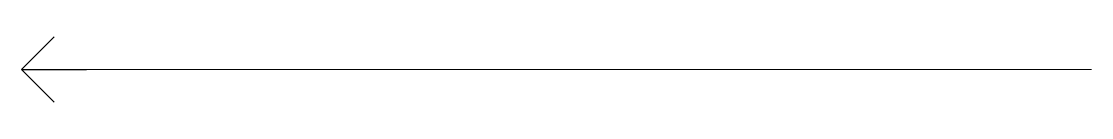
# Model space of a CAD drawing. Header units: inches. Extents: x -137722 to 81594, y -22256 to -1207.
# Drawn here: x -137721.64 to -137691.79, y -16147.98 to -16146.16 of the extents above; entities that cross this region are included whole.
import ezdxf

# ---------------------------------------------------------------- set-up
doc = ezdxf.new("R2010")
doc.units = ezdxf.units.IN
doc.header["$LTSCALE"] = 0.05
doc.header["$MEASUREMENT"] = 0
doc.layers.add('FURNITURE', color=36, linetype='Continuous', lineweight=18)
doc.styles.add('9-128OF1-4', font='stylu.ttf')
doc.dimstyles.new('DIM 1-4', dxfattribs={"dimtxt": 3.0792, "dimasz": 1.82, "dimexe": 1.82, "dimexo": 0, "dimgap": 0.09, "dimtad": 0, "dimzin": 0, "dimdsep": 46, "dimlunit": 4, "dimtxsty": '9-128OF1-4', "dimblk": 'ARCHTICK', "dimcen": 1.8125, "dimdle": 1.82, "dimclrd": 8, "dimclre": 8, "dimadec": 0, "dimazin": 0, "dimtfac": 1, "dimtofl": 0, "dimtmove": 0, "dimatfit": 3, "dimldrblk": 'OPEN90', "dimfxl": 1, "dimtolj": 1, "dimtzin": 0, "dimlwd": -1, "dimarcsym": 0})

# ---------------------------------------------------------------- blocks, each defined once
blk = doc.blocks.new('_ArchTick')
at = {"color": 0, "const_width": 0.15}
blk.add_lwpolyline([(-0.5, -0.5), (0.5, 0.5)], dxfattribs=at)
blk = doc.blocks.new('_Open90')
at = {"color": 0, "linetype": 'ByBlock', "lineweight": -2}
for p, q in [((-0.5, 0.5), (0, 0)), ((0, 0), (-1, 0)), ((0, 0), (-0.5, -0.5))]:
    blk.add_line(p, q, dxfattribs=at)

msp = doc.modelspace()

# ---------------------------------------------------------------- leaders
at = {"layer": 'FURNITURE', "ltscale": 50}
msp.add_leader([(-137721.6377, -16147.0672), (-137691.7884, -16147.0672)], dimstyle='DIM 1-4', override={"dimfxl": 0, "dimtfill": 1, "dimarcsym": 1}, dxfattribs=at)

doc.saveas('drawing.dxf')
